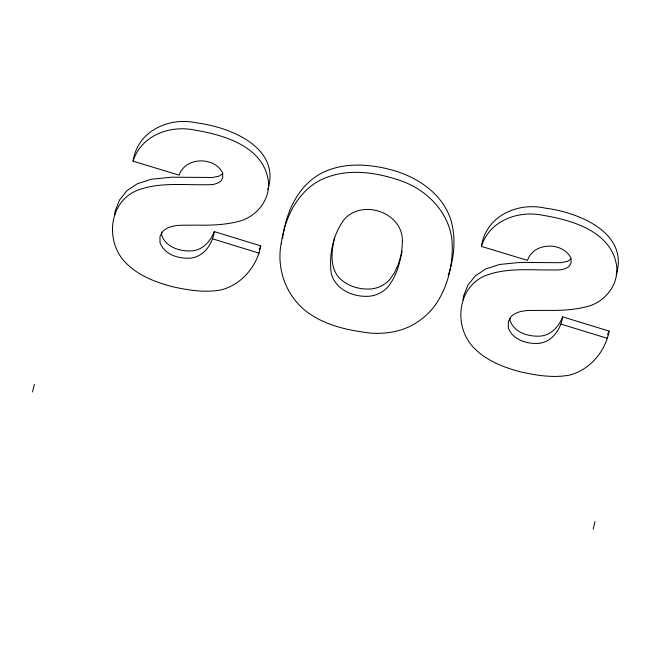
<?xml version="1.0" encoding="UTF-8"?>
<svg xmlns="http://www.w3.org/2000/svg" width="651" height="651" viewBox="0 0 651 651"><rect width="100%" height="100%" fill="white"/><g stroke="black" fill="none" stroke-linecap="round" stroke-linejoin="round"><path stroke-width="0.98" d="M282.648 238.575L282.811 236.63M114.788 214.895L115.121 211.095L119.572 199.914L126.937 190.678L137.475 183.688L151.447 179.228L171.734 177.194L212.584 177.487L219.192 176.095L222.642 173.744M463.105 300.119L463.439 296.319L467.898 285.138L475.263 275.902L485.801 268.912L499.773 264.452L520.059 262.418L560.91 262.711L567.517 261.32L570.968 258.968M401.521 253.996L402.074 251.083M283.006 235.662C286.643 211.095 298.191 186.088 320.691 173.597C341.189 162.766 365.301 163.604 387.288 168.788C413.816 175.046 440.068 190.841 450.028 217.426C456.375 236.256 454.536 256.803 448.213 275.381M334.598 237.509C331.668 250.676 329.325 266.601 339 277.635C347.431 286.367 360.166 289.98 372.063 288.865A29.743 27.554 13.1 0 0 389.884 279.36L394.498 272.769L398.379 264.314L401.236 254.932M32.55 391.959L34.308 384.407M161.676 232.277L161.692 235.312C166.119 247.738 181.084 251.929 193.119 250.773C203.454 249.398 210.672 240.829 214.309 231.601L260.774 245.875C257.064 266.349 241.529 284.707 221.096 289.907C204.65 292.942 187.976 290.159 171.864 286.562C153.758 281.712 135.571 274.462 123.08 259.871C105.731 238.73 109.539 202.966 135.79 190.946C155.971 182.662 178.228 184.672 199.531 184.754C206.66 184.477 215.074 186.072 220.949 181.002L222.683 177.853L222.699 173.093C214.928 156.37 185.218 156.622 179.171 175.152L133.097 161.196C137.475 130.818 169.252 116.553 197.139 122.966C230.047 127.075 281.061 147.492 267.87 189.563M133.097 161.196C141.153 135.066 170.489 124.699 195.446 130.224C224.969 135.123 264.054 146.939 268.44 181.653C270.059 200.923 255.469 217.971 236.98 221.812C223.407 225.091 209.386 225.417 195.487 225.116C184.567 225.702 171.465 223.203 162.693 231.374L159.975 236.508L160 242.571C164.426 254.997 179.399 259.188 191.427 258.032C204.308 256.193 212.535 243.702 214.309 231.601M510.01 318.518L510.018 320.536C514.445 332.97 529.409 337.153 541.437 335.997C551.779 334.622 558.997 326.053 562.635 316.834L609.1 331.099C605.381 351.573 589.855 369.931 569.422 375.131C552.968 378.166 536.302 375.383 520.19 371.786C502.084 366.936 483.896 359.686 471.397 345.095C454.056 323.962 457.865 288.19 484.108 276.17C504.297 267.886 526.553 269.896 547.849 269.978C554.986 269.701 563.4 271.296 569.275 266.226L571.008 263.077L571.025 258.317C563.253 241.594 533.543 241.846 527.489 260.376L481.414 246.42C485.801 216.042 517.578 201.777 545.465 208.19C578.373 212.307 629.387 232.716 616.196 274.787M481.414 246.42C489.471 220.29 518.814 209.923 543.772 215.448C573.295 220.355 612.379 232.163 616.757 266.877C618.377 286.147 603.794 303.203 585.306 307.036C571.733 310.315 557.712 310.641 543.813 310.34C532.892 310.926 519.783 308.428 511.019 316.598L508.301 321.732L508.325 327.795C512.752 340.229 527.725 344.412 539.752 343.256C552.626 341.417 560.861 328.926 562.635 316.834M593.224 529.141L594.981 521.589M259.261 249.3L260.774 245.875M607.578 334.524L609.1 331.099M560.942 324.084L607.407 338.357M212.625 238.86L259.082 253.133M402.367 241.228C401.879 257.169 398.119 273.811 388.191 286.619A29.743 27.554 13.1 0 1 370.37 296.115C354.315 297.849 334.972 289.882 331.115 272.802C329.015 254.24 333.035 233.945 344.615 218.988A30.109 27.895 13.1 0 1 362.526 209.801C381.519 207.059 402.969 220.608 402.367 241.228M281.126 243.889C275.943 271.255 288.067 300.64 311.967 315.312C329.634 326.623 350.531 330.659 371.029 333.174C384.798 333.996 398.892 332.067 411.261 325.695A76.33 70.723 13.1 0 0 434.787 305.799C448.279 286.717 453.755 262.63 451.932 239.503C448.62 212.771 428.236 191.345 403.734 181.824C376.872 171.921 345.429 167.079 319.006 180.856C296.164 193.518 284.731 219.005 281.126 243.889"/></g></svg>
